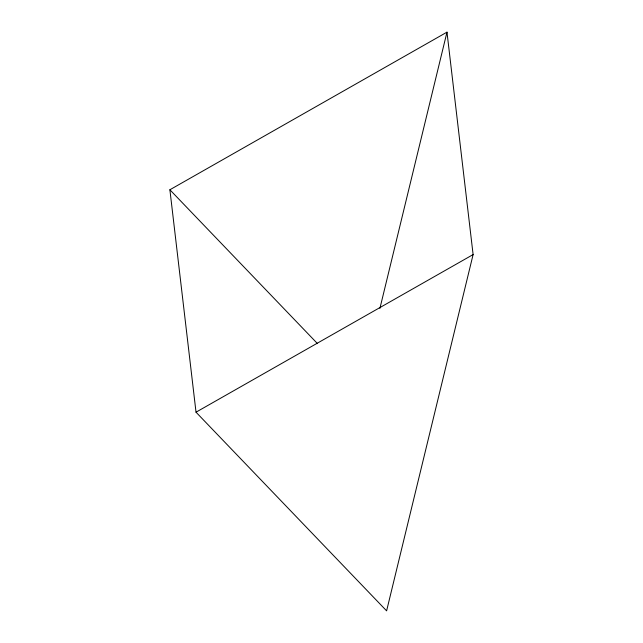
<?xml version="1.0" encoding="UTF-8"?>
<svg xmlns="http://www.w3.org/2000/svg" width="643" height="643" viewBox="0 0 643 643"><rect width="100%" height="100%" fill="white"/><g stroke="black" fill="none" stroke-linecap="round" stroke-linejoin="round"><path stroke-width="0.96" d="M379.909 308.391L446.981 32.15L169.889 189.765L196.019 412.187L386.604 610.85L473.111 254.572L446.981 32.15M196.019 412.187L473.111 254.572M169.889 189.765L317.505 343.635"/></g></svg>
